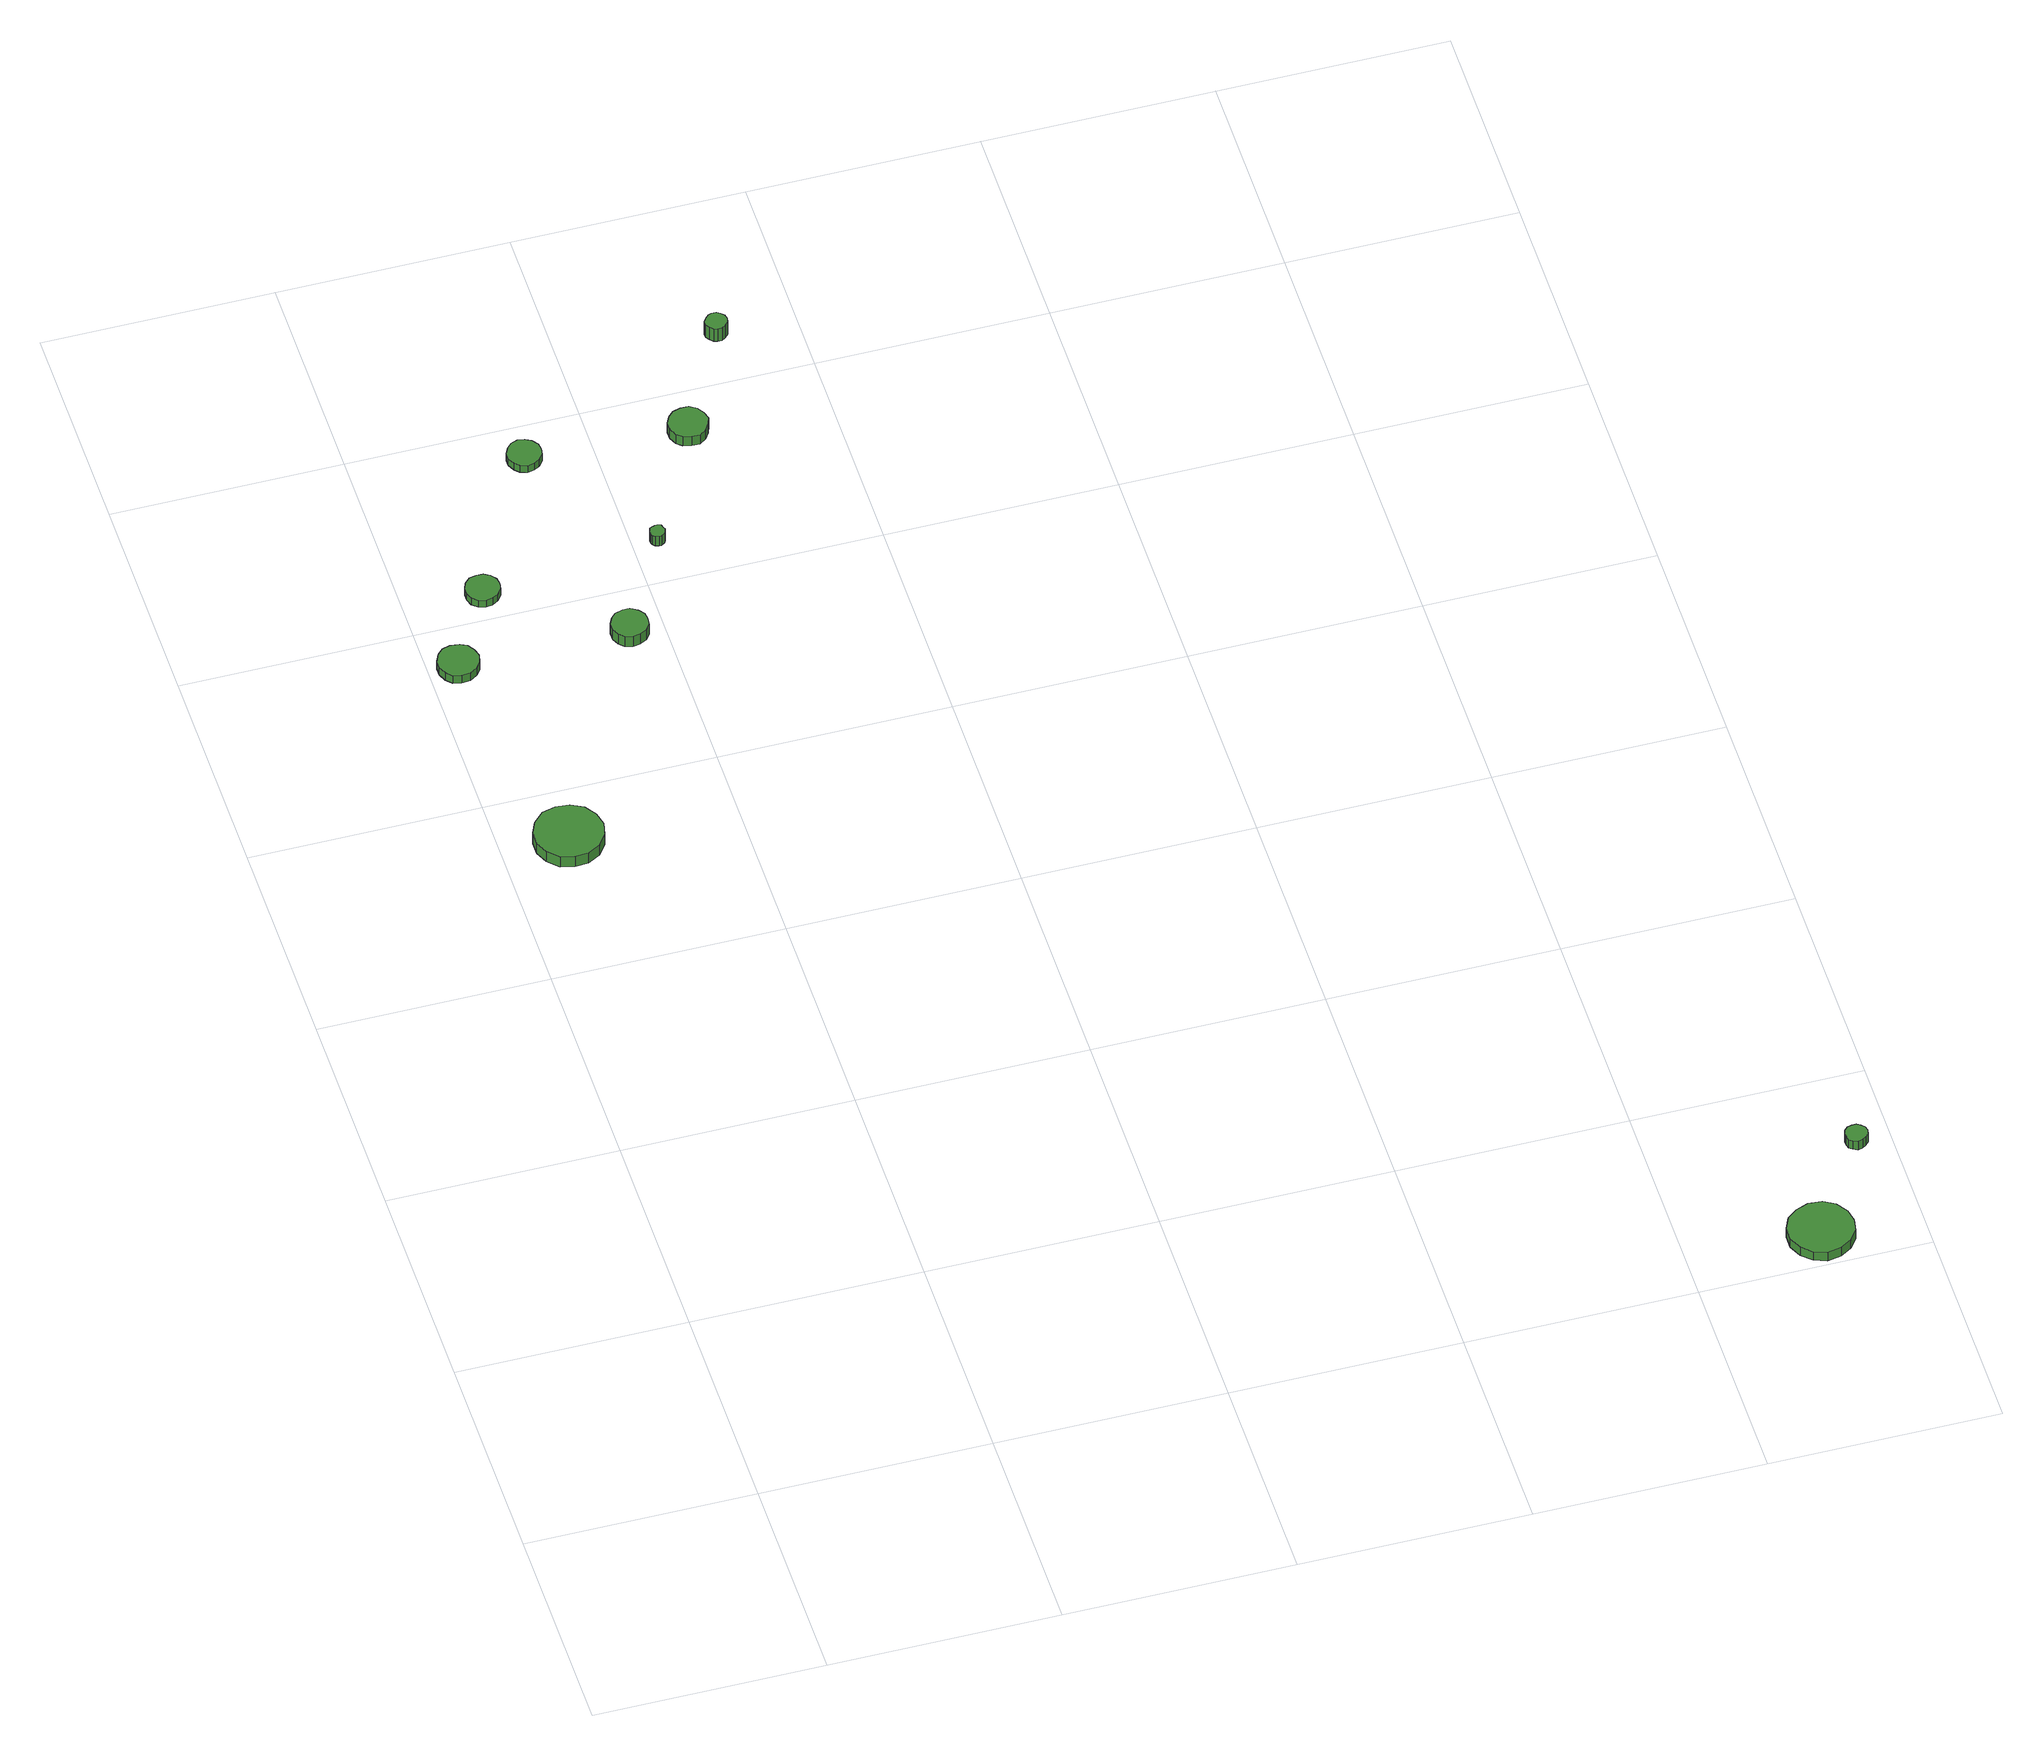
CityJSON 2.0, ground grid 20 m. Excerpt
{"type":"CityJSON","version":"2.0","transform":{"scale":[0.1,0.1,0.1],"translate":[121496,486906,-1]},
"CityObjects":{
"tree1":{"type":"SolitaryVegetationObject","attributes":{"function":"something"},"geometry":[{"type":"MultiSurface","lod":"1","boundaries":[[[0,1,2,3,4,5,6,7,8,9,10,11,12,13,14]],[[15,16,17,18,19,20,21,22,23,24,25,26,27,28,29]],[[0,29,28,1]],[[1,28,27,2]],[[2,27,26,3]],[[3,26,25,4]],[[4,25,24,5]],[[5,24,23,6]],[[6,23,22,7]],[[7,22,21,8]],[[8,21,20,9]],[[9,20,19,10]],[[10,19,18,11]],[[11,18,17,12]],[[12,17,16,13]],[[13,16,15,14]],[[14,15,29,0]]]}]},
"tree2":{"type":"SolitaryVegetationObject","attributes":{"function":"something"},"geometry":[{"type":"MultiSurface","lod":"1","boundaries":[[[30,31,32,33,34,35,36,37,38,39,40,41,42,43,44]],[[45,46,47,48,49,50,51,52,53,54,55,56,57,58,59]],[[30,59,58,31]],[[31,58,57,32]],[[32,57,56,33]],[[33,56,55,34]],[[34,55,54,35]],[[35,54,53,36]],[[36,53,52,37]],[[37,52,51,38]],[[38,51,50,39]],[[39,50,49,40]],[[40,49,48,41]],[[41,48,47,42]],[[42,47,46,43]],[[43,46,45,44]],[[44,45,59,30]]]}]},
"tree3":{"type":"SolitaryVegetationObject","attributes":{"function":"something"}},
"tree4":{"type":"SolitaryVegetationObject","attributes":{"function":"something"},"geometry":[{"type":"MultiSurface","lod":"1","boundaries":[[[60,61,62,63,64,65,66,67,68,69,70,71,72,73,74]],[[75,76,77,78,79,80,81,82,83,84,85,86,87,88,89]],[[60,89,88,61]],[[61,88,87,62]],[[62,87,86,63]],[[63,86,85,64]],[[64,85,84,65]],[[65,84,83,66]],[[66,83,82,67]],[[67,82,81,68]],[[68,81,80,69]],[[69,80,79,70]],[[70,79,78,71]],[[71,78,77,72]],[[72,77,76,73]],[[73,76,75,74]],[[74,75,89,60]]]}]},
"tree5":{"type":"SolitaryVegetationObject","attributes":{"function":"something"},"geometry":[{"type":"MultiSurface","lod":"1","boundaries":[[[90,91,92,93,94,95,96,97,98,99,100,101,102,103,104]],[[105,106,107,108,109,110,111,112,113,114,115,116,117,118,119]],[[90,119,118,91]],[[91,118,117,92]],[[92,117,116,93]],[[93,116,115,94]],[[94,115,114,95]],[[95,114,113,96]],[[96,113,112,97]],[[97,112,111,98]],[[98,111,110,99]],[[99,110,109,100]],[[100,109,108,101]],[[101,108,107,102]],[[102,107,106,103]],[[103,106,105,104]],[[104,105,119,90]]]}]},
"tree6":{"type":"SolitaryVegetationObject","attributes":{"function":"something"},"geometry":[{"type":"MultiSurface","lod":"1","boundaries":[[[120,121,122,123,124,125,126,127,128,129,130,131,132,133,134]],[[135,136,137,138,139,140,141,142,143,144,145,146,147,148,149]],[[120,149,148,121]],[[121,148,147,122]],[[122,147,146,123]],[[123,146,145,124]],[[124,145,144,125]],[[125,144,143,126]],[[126,143,142,127]],[[127,142,141,128]],[[128,141,140,129]],[[129,140,139,130]],[[130,139,138,131]],[[131,138,137,132]],[[132,137,136,133]],[[133,136,135,134]],[[134,135,149,120]]]}]},
"tree7":{"type":"SolitaryVegetationObject","attributes":{"function":"something"},"geometry":[{"type":"MultiSurface","lod":"1","boundaries":[[[150,151,152,153,154,155,156,157,158,159,160,161,162,163,164]],[[165,166,167,168,169,170,171,172,173,174,175,176,177,178,179]],[[150,179,178,151]],[[151,178,177,152]],[[152,177,176,153]],[[153,176,175,154]],[[154,175,174,155]],[[155,174,173,156]],[[156,173,172,157]],[[157,172,171,158]],[[158,171,170,159]],[[159,170,169,160]],[[160,169,168,161]],[[161,168,167,162]],[[162,167,166,163]],[[163,166,165,164]],[[164,165,179,150]]]}]},
"tree8":{"type":"SolitaryVegetationObject","attributes":{"function":"something"},"geometry":[{"type":"MultiSurface","lod":"1","boundaries":[[[180,181,182,183,184,185,186,187,188,189,190,191,192,193,194]],[[195,196,197,198,199,200,201,202,203,204,205,206,207,208,209]],[[180,209,208,181]],[[181,208,207,182]],[[182,207,206,183]],[[183,206,205,184]],[[184,205,204,185]],[[185,204,203,186]],[[186,203,202,187]],[[187,202,201,188]],[[188,201,200,189]],[[189,200,199,190]],[[190,199,198,191]],[[191,198,197,192]],[[192,197,196,193]],[[193,196,195,194]],[[194,195,209,180]]]}]},
"tree9":{"type":"SolitaryVegetationObject","attributes":{"function":"something"},"geometry":[{"type":"MultiSurface","lod":"1","boundaries":[[[210,211,212,213,214,215,216,217,218,219,220,221,222,223,224]],[[225,226,227,228,229,230,231,232,233,234,235,236,237,238,239]],[[210,239,238,211]],[[211,238,237,212]],[[212,237,236,213]],[[213,236,235,214]],[[214,235,234,215]],[[215,234,233,216]],[[216,233,232,217]],[[217,232,231,218]],[[218,231,230,219]],[[219,230,229,220]],[[220,229,228,221]],[[221,228,227,222]],[[222,227,226,223]],[[223,226,225,224]],[[224,225,239,210]]]}]},
"tree10":{"type":"SolitaryVegetationObject","attributes":{"function":"something"},"geometry":[{"type":"MultiSurface","lod":"1","boundaries":[[[240,241,242,243,244,245,246,247,248,249,250,251,252,253,254]],[[255,256,257,258,259,260,261,262,263,264,265,266,267,268,269]],[[240,269,268,241]],[[241,268,267,242]],[[242,267,266,243]],[[243,266,265,244]],[[244,265,264,245]],[[245,264,263,246]],[[246,263,262,247]],[[247,262,261,248]],[[248,261,260,249]],[[249,260,259,250]],[[250,259,258,251]],[[251,258,257,252]],[[252,257,256,253]],[[253,256,255,254]],[[254,255,269,240]]]}]},
"tree11":{"type":"SolitaryVegetationObject","attributes":{"function":"something"},"geometry":[{"type":"MultiSurface","lod":"1","boundaries":[[[270,271,272,273,274,275,276,277,278,279,280,281,282,283,284]],[[285,286,287,288,289,290,291,292,293,294,295,296,297,298,299]],[[270,299,298,271]],[[271,298,297,272]],[[272,297,296,273]],[[273,296,295,274]],[[274,295,294,275]],[[275,294,293,276]],[[276,293,292,277]],[[277,292,291,278]],[[278,291,290,279]],[[279,290,289,280]],[[280,289,288,281]],[[281,288,287,282]],[[282,287,286,283]],[[283,286,285,284]],[[284,285,299,270]]]}]}
},
"vertices":[
[87,744,18],[84,756,18],[77,766,18],[66,772,18],[54,773,18],[42,770,18],[33,761,18],[28,750,18],[28,738,18],[33,727,18],[42,718,18],[54,715,18],[66,716,18],[77,722,18],[84,732,18],[84,732,6],[77,722,6],[66,716,6],[54,715,6],[42,718,6],[33,727,6],[28,738,6],[28,750,6],[33,761,6],[42,770,6],[54,773,6],[66,772,6],[77,766,6],[84,756,6],[87,744,6],
[43,956,15],[41,963,15],[37,969,15],[31,972,15],[23,973,15],[16,971,15],[11,966,15],[8,959,15],[8,952,15],[11,945,15],[16,940,15],[23,938,15],[31,939,15],[37,943,15],[41,948,15],[41,948,6],[37,943,6],[31,939,6],[23,938,6],[16,940,6],[11,945,6],[8,952,6],[8,959,6],[11,966,6],[16,971,6],[23,973,6],[31,972,6],[37,969,6],[41,963,6],[43,956,6],
[82,1029,14],[81,1035,14],[77,1040,14],[72,1043,14],[66,1043,14],[60,1042,14],[55,1037,14],[53,1032,14],[53,1026,14],[55,1020,14],[60,1016,14],[66,1014,14],[72,1015,14],[77,1018,14],[81,1023,14],[81,1023,6],[77,1018,6],[72,1015,6],[66,1014,6],[60,1016,6],[55,1020,6],[53,1026,6],[53,1032,6],[55,1037,6],[60,1042,6],[66,1043,6],[72,1043,6],[77,1040,6],[81,1035,6],[82,1029,6],
[186,954,18],[185,960,18],[181,965,18],[175,969,18],[169,969,18],[162,967,18],[158,963,18],[155,957,18],[155,950,18],[158,944,18],[162,940,18],[169,938,18],[175,939,18],[181,942,18],[185,947,18],[185,947,6],[181,942,6],[175,939,6],[169,938,6],[162,940,6],[158,944,6],[155,950,6],[155,957,6],[158,963,6],[162,967,6],[169,969,6],[175,969,6],[181,965,6],[185,960,6],[186,954,6],
[157,1164,14],[156,1170,14],[152,1175,14],[147,1178,14],[141,1179,14],[135,1177,14],[131,1173,14],[128,1167,14],[128,1161,14],[131,1155,14],[135,1151,14],[141,1149,14],[147,1150,14],[152,1153,14],[156,1158,14],[156,1158,6],[152,1153,6],[147,1150,6],[141,1149,6],[135,1151,6],[131,1155,6],[128,1161,6],[128,1167,6],[131,1173,6],[135,1177,6],[141,1179,6],[147,1178,6],[152,1175,6],[156,1170,6],[157,1164,6],
[228,1047,17],[227,1049,17],[226,1052,17],[223,1053,17],[221,1053,17],[218,1052,17],[216,1051,17],[215,1048,17],[215,1045,17],[216,1043,17],[218,1041,17],[221,1040,17],[223,1040,17],[226,1042,17],[227,1044,17],[227,1044,6],[226,1042,6],[223,1040,6],[221,1040,6],[218,1041,6],[216,1043,6],[215,1045,6],[215,1048,6],[216,1051,6],[218,1052,6],[221,1053,6],[223,1053,6],[226,1052,6],[227,1049,6],[228,1047,6],
[297,1156,17],[295,1163,17],[291,1169,17],[285,1173,17],[278,1173,17],[271,1171,17],[266,1166,17],[263,1160,17],[263,1153,17],[266,1146,17],[271,1142,17],[278,1140,17],[285,1140,17],[291,1144,17],[295,1150,17],[295,1150,6],[291,1144,6],[285,1140,6],[278,1140,6],[271,1142,6],[266,1146,6],[263,1153,6],[263,1160,6],[266,1166,6],[271,1171,6],[278,1173,6],[285,1173,6],[291,1169,6],[295,1163,6],[297,1156,6],
[342,1255,21],[341,1259,21],[338,1262,21],[335,1264,21],[331,1264,21],[328,1263,21],[325,1260,21],[323,1257,21],[323,1253,21],[325,1250,21],[328,1247,21],[331,1246,21],[335,1246,21],[338,1248,21],[341,1251,21],[341,1251,6],[338,1248,6],[335,1246,6],[331,1246,6],[328,1247,6],[325,1250,6],[323,1253,6],[323,1257,6],[325,1260,6],[328,1263,6],[331,1264,6],[335,1264,6],[338,1262,6],[341,1259,6],[342,1255,6],
[942,33,16],[940,44,16],[933,54,16],[923,60,16],[911,61,16],[900,57,16],[891,50,16],[886,39,16],[886,27,16],[891,16,16],[900,8,16],[911,4,16],[923,6,16],[933,12,16],[940,21,16],[940,21,6],[933,12,6],[923,6,6],[911,4,6],[900,8,6],[891,16,6],[886,27,6],[886,39,6],[891,50,6],[900,57,6],[911,61,6],[923,60,6],[933,54,6],[940,44,6],[942,33,6],
[981,126,16],[980,130,16],[977,133,16],[974,135,16],[970,135,16],[966,134,16],[963,131,16],[962,128,16],[962,124,16],[963,120,16],[966,118,16],[970,116,16],[974,117,16],[977,119,16],[980,122,16],[980,122,6],[977,119,6],[974,117,6],[970,116,6],[966,118,6],[963,120,6],[962,124,6],[962,128,6],[963,131,6],[966,134,6],[970,135,6],[974,135,6],[977,133,6],[980,130,6],[981,126,6]
]}
